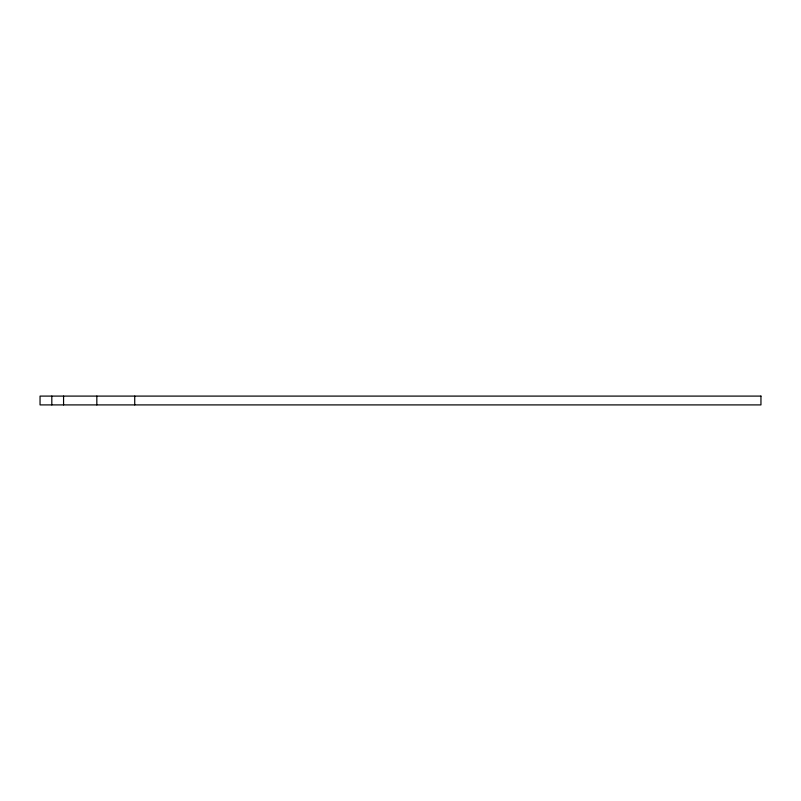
<?xml version="1.0" encoding="UTF-8"?>
<svg xmlns="http://www.w3.org/2000/svg" width="801" height="801" viewBox="0 0 801 801"><rect width="100%" height="100%" fill="white"/><g stroke="black" fill="none" stroke-linecap="round" stroke-linejoin="round"><path stroke-width="1.2" d="M134.728 396.095L134.728 404.905M96.831 396.095L96.831 404.905M63.569 396.095L63.569 404.905M51.815 396.095L51.815 404.905M760.95 396.095L40.05 396.095L40.05 404.905L760.95 404.905L760.95 396.095"/></g></svg>
